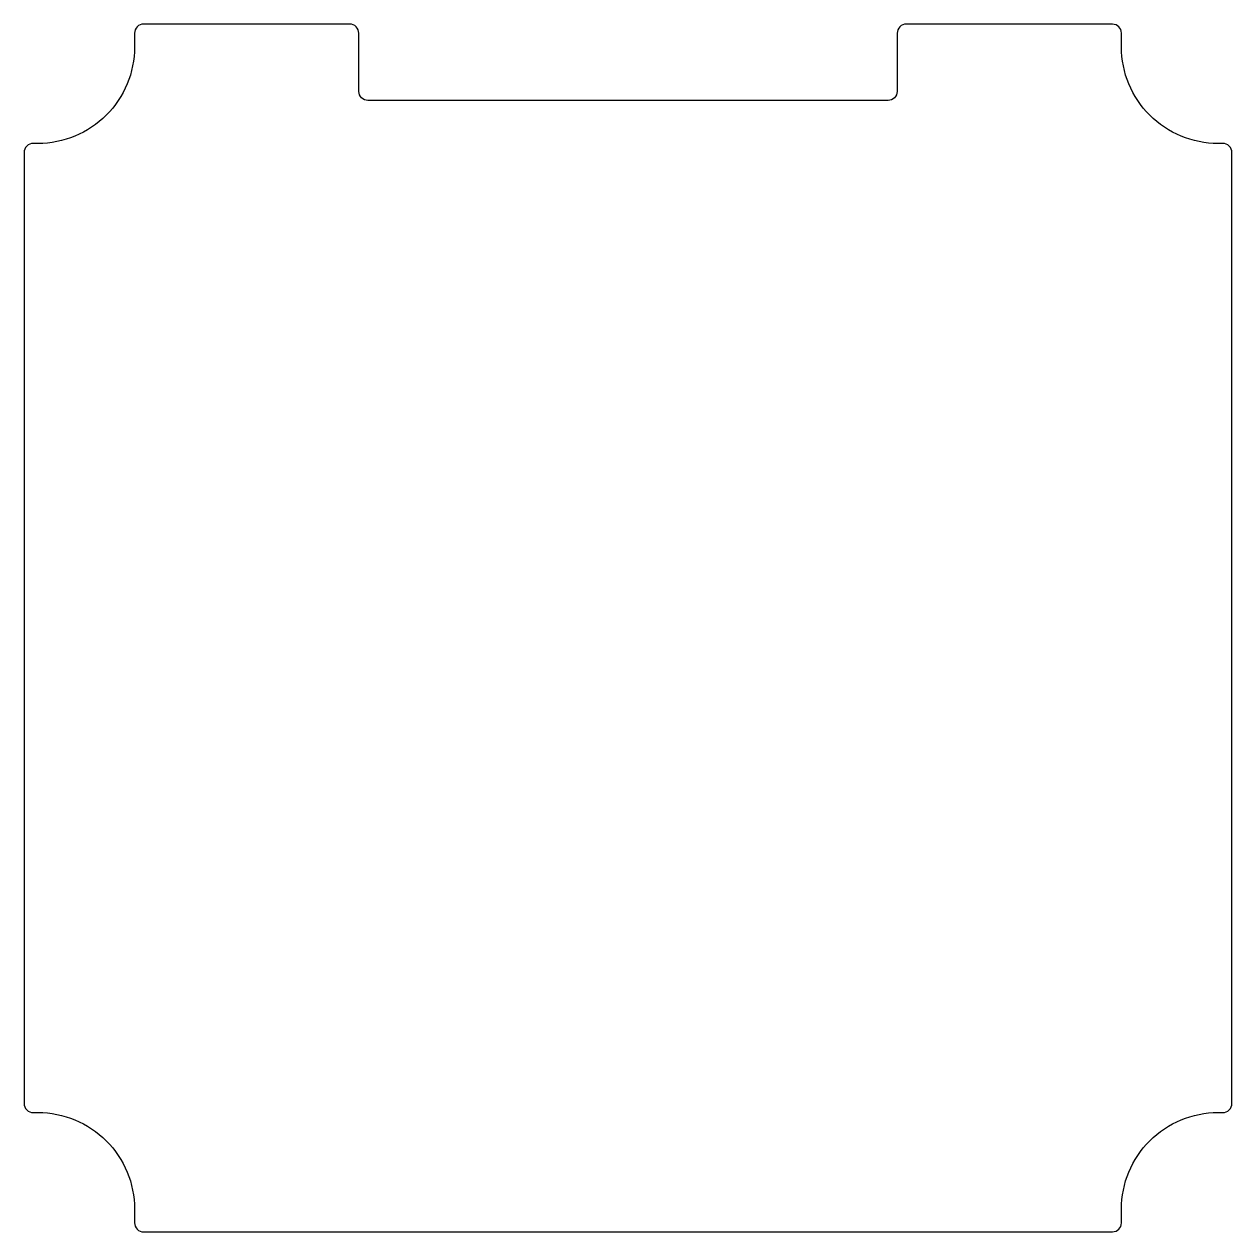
# Model space of a CAD drawing. Header units: millimetres. Extents: x -330 to -60, y -380 to -110.
import ezdxf

# ---------------------------------------------------------------- set-up
doc = ezdxf.new("R2010")
doc.units = ezdxf.units.MM
doc.layers.get('0').update_dxf_attribs({"linetype": 'CONTINUOUS'})

msp = doc.modelspace()

# ---------------------------------------------------------------- linework, layer by layer
msp.add_lwpolyline([(-60.4, -351), (-60.4, -139, 0.414214), (-62.4, -137), (-63.5, -137, -0.414214), (-85, -115.5), (-85, -112.4, 0.414213), (-87, -110.4), (-133, -110.4, 0.414214), (-135, -112.4), (-135, -125.4, -0.414214), (-137, -127.4), (-253, -127.4, -0.414214), (-255, -125.4), (-255, -112.4, 0.414214), (-257, -110.4), (-303, -110.4, 0.414214), (-305, -112.4), (-305, -115.5, -0.414214), (-326.5, -137), (-327.6, -137, 0.414214), (-329.6, -139), (-329.6, -351, 0.414214), (-327.6, -353), (-326.5, -353, -0.414214), (-305, -374.5), (-305, -377.6, 0.414214), (-303, -379.6), (-87, -379.6, 0.414213), (-85, -377.6), (-85, -374.5, -0.414214), (-63.5, -353), (-62.4, -353, 0.414214)], format="xyb", close=True)

doc.saveas('drawing.dxf')
